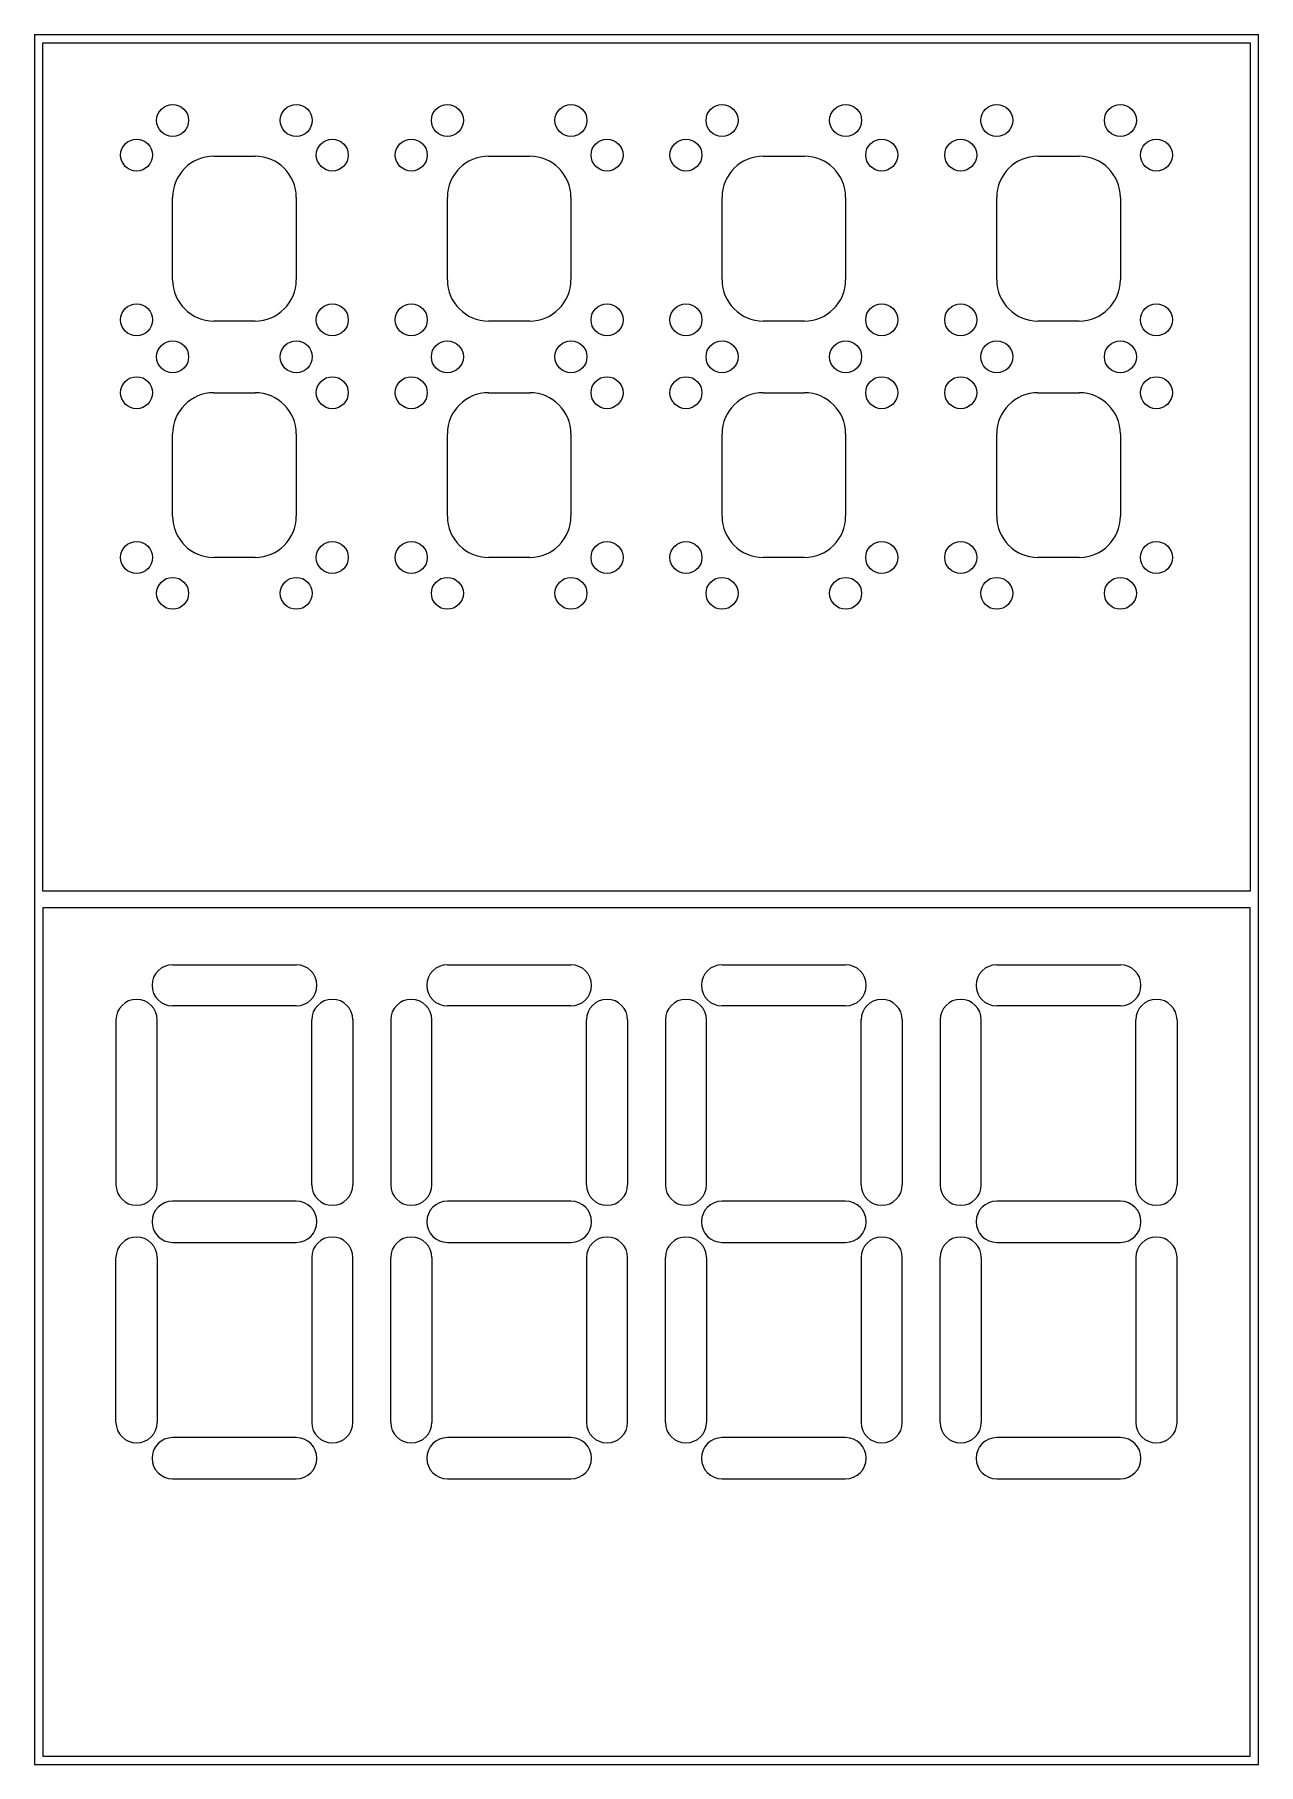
# Model space of a CAD drawing. Extents: x 0 to 297, y 0 to 420.
import ezdxf

# ---------------------------------------------------------------- set-up
doc = ezdxf.new("R2010")
doc.units = 0
doc.layers.add('INTERIOR_LOOPS', color=7, linetype='CONTINUOUS')
doc.layers.add('OUTER_LOOP', color=7, linetype='CONTINUOUS')

msp = doc.modelspace()

# ---------------------------------------------------------------- linework, layer by layer
at = {"layer": 'INTERIOR_LOOPS', "color": 3, "linetype": 'CONTINUOUS'}
for p, q in [((2, 212), (2, 418)), ((2, 418), (295, 418)), ((295, 418), (295, 212)), ((295, 212), (2, 212)), ((2, 208), (2, 2)), ((295, 208), (2, 208)), ((295, 2), (295, 208)), ((2, 2), (295, 2))]:
    msp.add_line(p, q, dxfattribs=at)
for centre in [(33.5, 399.16), (63.5, 399.16), (100.17, 399.16), (130.17, 399.16), (166.83, 399.16), (196.83, 399.16), (233.5, 399.16), (263.5, 399.16), (24.75, 390.75), (72.25, 390.75), (91.42, 390.75), (138.92, 390.75), (158.08, 390.75), (205.58, 390.75), (224.75, 390.75), (272.25, 390.75), (24.75, 350.75), (72.25, 350.75), (91.42, 350.75), (138.92, 350.75), (158.08, 350.75), (205.58, 350.75), (224.75, 350.75), (272.25, 350.75), (33.5, 341.75), (63.5, 341.75), (100.17, 341.75), (130.17, 341.75), (166.83, 341.75), (196.83, 341.75), (233.5, 341.75), (263.5, 341.75), (24.75, 333.05), (72.25, 333.05), (91.42, 333.05), (138.92, 333.05), (158.08, 333.05), (205.58, 333.05), (224.75, 333.05), (272.25, 333.05), (24.75, 293.05), (72.25, 293.05), (91.42, 293.05), (138.92, 293.05), (158.08, 293.05), (205.58, 293.05), (224.75, 293.05), (272.25, 293.05), (33.5, 284.34), (63.5, 284.34), (100.17, 284.34), (130.17, 284.34), (166.83, 284.34), (196.83, 284.34), (233.5, 284.34), (263.5, 284.34)]:
    msp.add_circle(centre, 3.88, dxfattribs=at)
at = {"layer": 'OUTER_LOOP', "color": 3, "linetype": 'CONTINUOUS'}
for p, q in [((0, 420), (0, 0)), ((0, 420), (297, 420)), ((297, 0), (297, 420)), ((43.5, 390.46), (53.5, 390.46)), ((110.17, 390.46), (120.17, 390.46)), ((176.83, 390.46), (186.83, 390.46)), ((243.5, 390.46), (253.5, 390.46)), ((33.5, 360.46), (33.5, 380.46)), ((63.5, 380.46), (63.5, 360.46)), ((100.17, 360.46), (100.17, 380.46)), ((130.17, 380.46), (130.17, 360.46)), ((166.83, 360.46), (166.83, 380.46)), ((196.83, 380.46), (196.83, 360.46)), ((233.5, 360.46), (233.5, 380.46)), ((263.5, 380.46), (263.5, 360.46)), ((53.5, 350.46), (43.5, 350.46)), ((120.17, 350.46), (110.17, 350.46)), ((186.83, 350.46), (176.83, 350.46)), ((253.5, 350.46), (243.5, 350.46)), ((43.5, 333.05), (53.5, 333.05)), ((110.17, 333.05), (120.17, 333.05)), ((176.83, 333.05), (186.83, 333.05)), ((243.5, 333.05), (253.5, 333.05)), ((33.5, 303.05), (33.5, 323.05)), ((63.5, 323.05), (63.5, 303.05)), ((100.17, 303.05), (100.17, 323.05)), ((130.17, 323.05), (130.17, 303.05)), ((166.83, 303.05), (166.83, 323.05)), ((196.83, 323.05), (196.83, 303.05)), ((233.5, 303.05), (233.5, 323.05)), ((263.5, 323.05), (263.5, 303.05)), ((53.5, 293.05), (43.5, 293.05)), ((120.17, 293.05), (110.17, 293.05)), ((186.83, 293.05), (176.83, 293.05)), ((253.5, 293.05), (243.5, 293.05)), ((33.5, 194.16), (63.5, 194.16)), ((100.17, 194.16), (130.17, 194.16)), ((166.83, 194.16), (196.83, 194.16)), ((233.5, 194.16), (263.5, 194.16)), ((19.75, 180.75), (19.75, 140.75)), ((29.75, 140.75), (29.75, 180.75)), ((63.5, 184.16), (33.5, 184.16)), ((67.25, 140.75), (67.25, 180.75)), ((77.25, 180.75), (77.25, 140.75)), ((86.42, 180.75), (86.42, 140.75)), ((96.42, 140.75), (96.42, 180.75)), ((130.17, 184.16), (100.17, 184.16)), ((133.92, 140.75), (133.92, 180.75)), ((143.92, 180.75), (143.92, 140.75)), ((153.08, 180.75), (153.08, 140.75)), ((163.08, 140.75), (163.08, 180.75)), ((196.83, 184.16), (166.83, 184.16)), ((200.58, 140.75), (200.58, 180.75)), ((210.58, 180.75), (210.58, 140.75)), ((219.75, 180.75), (219.75, 140.75)), ((229.75, 140.75), (229.75, 180.75)), ((263.5, 184.16), (233.5, 184.16)), ((267.25, 140.75), (267.25, 180.75)), ((277.25, 180.75), (277.25, 140.75)), ((63.5, 136.75), (33.5, 136.75)), ((130.17, 136.75), (100.17, 136.75)), ((196.83, 136.75), (166.83, 136.75)), ((263.5, 136.75), (233.5, 136.75)), ((33.5, 126.75), (63.5, 126.75)), ((100.17, 126.75), (130.17, 126.75)), ((166.83, 126.75), (196.83, 126.75)), ((233.5, 126.75), (263.5, 126.75)), ((19.75, 83.05), (19.75, 123.05)), ((29.75, 123.05), (29.75, 83.05)), ((67.25, 123.05), (67.25, 83.05)), ((77.25, 83.05), (77.25, 123.05)), ((86.42, 83.05), (86.42, 123.05)), ((96.42, 123.05), (96.42, 83.05)), ((133.92, 123.05), (133.92, 83.05)), ((143.92, 83.05), (143.92, 123.05)), ((153.08, 83.05), (153.08, 123.05)), ((163.08, 123.05), (163.08, 83.05)), ((200.58, 123.05), (200.58, 83.05)), ((210.58, 83.05), (210.58, 123.05)), ((219.75, 83.05), (219.75, 123.05)), ((229.75, 123.05), (229.75, 83.05)), ((267.25, 123.05), (267.25, 83.05)), ((277.25, 83.05), (277.25, 123.05)), ((63.5, 79.34), (33.5, 79.34)), ((130.17, 79.34), (100.17, 79.34)), ((196.83, 79.34), (166.83, 79.34)), ((263.5, 79.34), (233.5, 79.34)), ((33.5, 69.34), (63.5, 69.34)), ((100.17, 69.34), (130.17, 69.34)), ((166.83, 69.34), (196.83, 69.34)), ((233.5, 69.34), (263.5, 69.34)), ((0, 0), (297, 0))]:
    msp.add_line(p, q, dxfattribs=at)
for centre, radius, start, end in [((43.5, 380.46), 10, 90, 180), ((53.5, 380.46), 10, 0, 90), ((110.17, 380.46), 10, 90, 180), ((120.17, 380.46), 10, 0, 90), ((176.83, 380.46), 10, 90, 180), ((186.83, 380.46), 10, 0, 90), ((243.5, 380.46), 10, 90, 180), ((253.5, 380.46), 10, 0, 90), ((43.5, 360.46), 10, 180, 270), ((53.5, 360.46), 10, 270, 0), ((110.17, 360.46), 10, 180, 270), ((120.17, 360.46), 10, 270, 0), ((176.83, 360.46), 10, 180, 270), ((186.83, 360.46), 10, 270, 0), ((243.5, 360.46), 10, 180, 270), ((253.5, 360.46), 10, 270, 0), ((43.5, 323.05), 10, 90, 180), ((53.5, 323.05), 10, 0, 90), ((110.17, 323.05), 10, 90, 180), ((120.17, 323.05), 10, 0, 90), ((176.83, 323.05), 10, 90, 180), ((186.83, 323.05), 10, 0, 90), ((243.5, 323.05), 10, 90, 180), ((253.5, 323.05), 10, 0, 90), ((43.5, 303.05), 10, 180, 270), ((53.5, 303.05), 10, 270, 0), ((110.17, 303.05), 10, 180, 270), ((120.17, 303.05), 10, 270, 0), ((176.83, 303.05), 10, 180, 270), ((186.83, 303.05), 10, 270, 0), ((243.5, 303.05), 10, 180, 270), ((253.5, 303.05), 10, 270, 0), ((33.5, 189.16), 5, 90, 270), ((63.5, 189.16), 5, 270, 90), ((100.17, 189.16), 5, 90, 270), ((130.17, 189.16), 5, 270, 90), ((166.83, 189.16), 5, 90, 270), ((196.83, 189.16), 5, 270, 90), ((233.5, 189.16), 5, 90, 270), ((263.5, 189.16), 5, 270, 90), ((24.75, 180.75), 5, 0, 180), ((72.25, 180.75), 5, 0, 180), ((91.42, 180.75), 5, 0, 180), ((138.92, 180.75), 5, 0, 180), ((158.08, 180.75), 5, 0, 180), ((205.58, 180.75), 5, 0, 180), ((224.75, 180.75), 5, 0, 180), ((272.25, 180.75), 5, 0, 180), ((24.75, 140.75), 5, 180, 0), ((72.25, 140.75), 5, 180, 0), ((91.42, 140.75), 5, 180, 0), ((138.92, 140.75), 5, 180, 0), ((158.08, 140.75), 5, 180, 0), ((205.58, 140.75), 5, 180, 0), ((224.75, 140.75), 5, 180, 0), ((272.25, 140.75), 5, 180, 0), ((33.5, 131.75), 5, 90, 270), ((63.5, 131.75), 5, 270, 90), ((100.17, 131.75), 5, 90, 270), ((130.17, 131.75), 5, 270, 90), ((166.83, 131.75), 5, 90, 270), ((196.83, 131.75), 5, 270, 90), ((233.5, 131.75), 5, 90, 270), ((263.5, 131.75), 5, 270, 90), ((24.75, 123.05), 5, 0, 180), ((72.25, 123.05), 5, 0, 180), ((91.42, 123.05), 5, 0, 180), ((138.92, 123.05), 5, 0, 180), ((158.08, 123.05), 5, 0, 180), ((205.58, 123.05), 5, 0, 180), ((224.75, 123.05), 5, 0, 180), ((272.25, 123.05), 5, 0, 180), ((24.75, 83.05), 5, 180, 360), ((72.25, 83.05), 5, 180, 0), ((91.42, 83.05), 5, 180, 360), ((138.92, 83.05), 5, 180, 0), ((158.08, 83.05), 5, 180, 360), ((205.58, 83.05), 5, 180, 0), ((224.75, 83.05), 5, 180, 360), ((272.25, 83.05), 5, 180, 0), ((33.5, 74.34), 5, 90, 270), ((63.5, 74.34), 5, 270, 90), ((100.17, 74.34), 5, 90, 270), ((130.17, 74.34), 5, 270, 90), ((166.83, 74.34), 5, 90, 270), ((196.83, 74.34), 5, 270, 90), ((233.5, 74.34), 5, 90, 270), ((263.5, 74.34), 5, 270, 90)]:
    msp.add_arc(centre, radius, start, end, dxfattribs=at)

doc.saveas('drawing.dxf')
